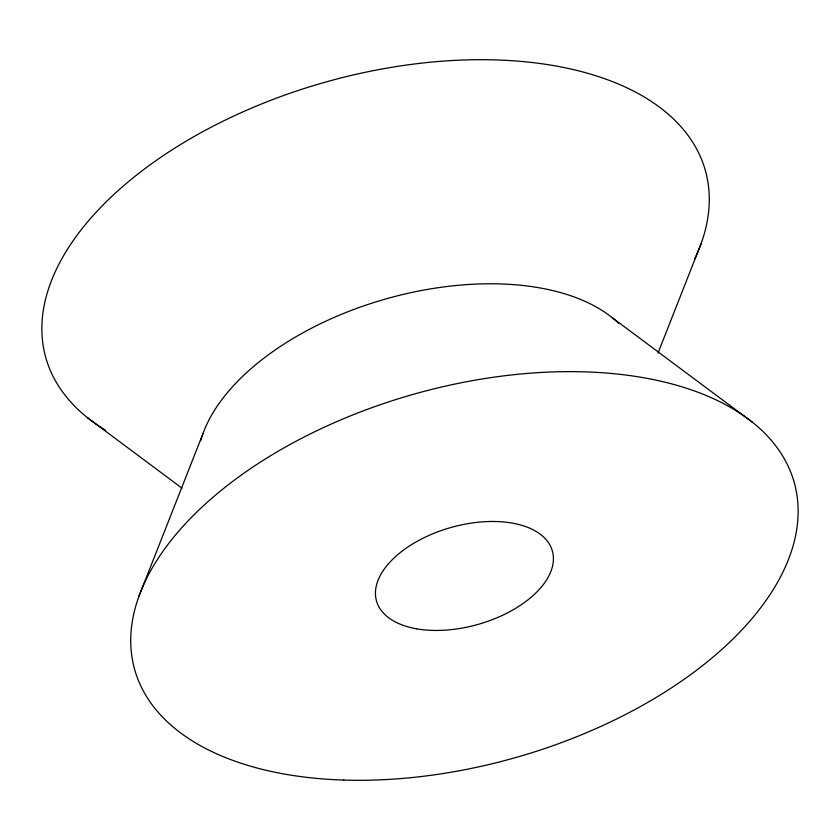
<?xml version="1.0" encoding="UTF-8"?>
<svg xmlns="http://www.w3.org/2000/svg" width="840" height="840" viewBox="0 0 840 840"><rect width="100%" height="100%" fill="white"/><g stroke="black" fill="none" stroke-linecap="round" stroke-linejoin="round"><path stroke-width="1.26" d="M138.999 596.117L203.049 433.44M657.982 353.147L701.001 243.884M611.856 317.405L752.22 422.079M87.78 417.921L182.049 488.229M200.708 440.717A228.533 125.801 -15.9 0 1 386.904 298.631A228.533 125.801 -15.9 0 1 618.555 323.243M105.514 430.238A342.794 188.696 -15.9 0 1 320.691 83.475A342.794 188.696 -15.9 0 1 694.627 259.024M343.812 780.066A342.794 188.696 -15.9 0 0 794.189 482.37A342.794 188.696 -15.9 0 0 255.276 465.455A342.794 188.696 -15.9 0 0 343.812 780.066M416.504 628.803A91.413 50.316 -15.9 0 0 553.329 561.067A91.413 50.316 -15.9 0 0 423.455 538.02A91.413 50.316 -15.9 0 0 416.504 628.803"/></g></svg>
